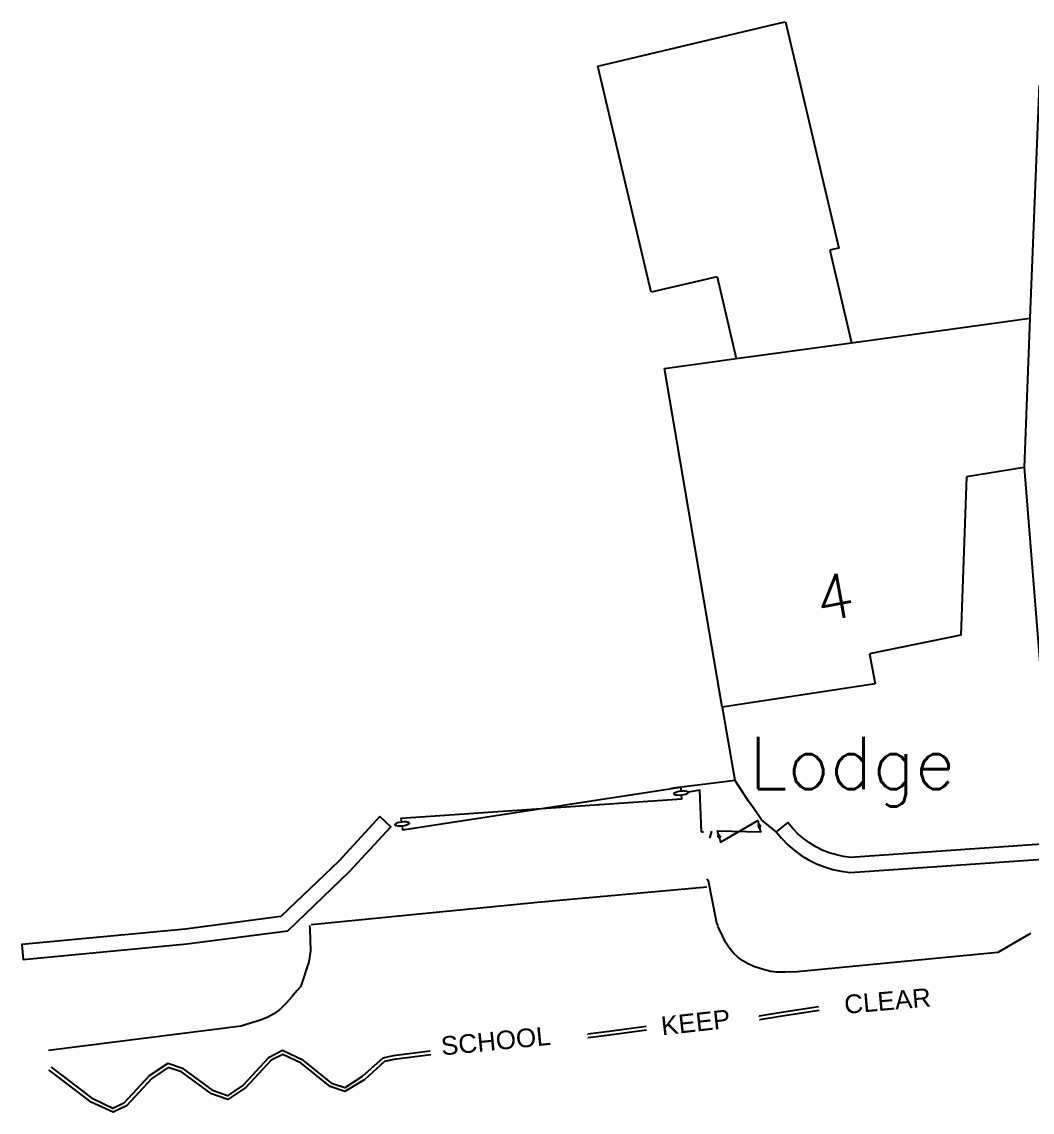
# Model space of a CAD drawing. Extents: x 427500 to 429848, y 434500 to 436505.
# Drawn here: x 428790.57 to 428817.66, y 435492.36 to 435521.59 of the extents above; entities that cross this region are included whole.
import ezdxf

# ---------------------------------------------------------------- set-up
doc = ezdxf.new("R2010")
doc.units = 0
doc.layers.get('0').update_dxf_attribs({"color": 222})
doc.layers.add('LPTIP_Ex_Base', color=8, linetype='Continuous')
doc.styles.add('ARIAL', font='arial.ttf', dxfattribs={"width": 0.8})
doc.styles.add('MtXpl_Romans', font='romans__.ttf')

# ---------------------------------------------------------------- blocks, each defined once
blk = doc.blocks.new('FENCE_UP')
at = {"color": 0, "linetype": 'ByBlock', "flags": 128}
blk.add_lwpolyline([(0, 0.5), (0, -0.5)], dxfattribs=at)
blk = doc.blocks.new('GATE')
at = {"color": 0, "linetype": 'ByBlock', "flags": 128}
for points in [[(-0.475952, 0.024048), (-0.475952, 0.078156), (0.475952, -0.078156), (0.475952, -0.024048)], [(-0.475952, -0.024048), (-0.475952, -0.078156), (0.475952, 0.078156), (0.475952, 0.024048)], [(-0.450902, 0), (-0.451904, 0.007014), (-0.455912, 0.014028), (-0.460922, 0.019038), (-0.467936, 0.023046), (-0.475952, 0.024048), (-0.482966, 0.023046), (-0.48998, 0.019038), (-0.49499, 0.014028), (-0.498998, 0.007014), (-0.5, 0), (-0.498998, -0.007014), (-0.49499, -0.014028), (-0.48998, -0.019038), (-0.482966, -0.023046), (-0.475952, -0.024048), (-0.467936, -0.023046), (-0.460922, -0.019038), (-0.455912, -0.014028), (-0.451904, -0.007014)], [(-0.450902, 0), (-0.451904, -0.007014)], [(0.5, 0), (0.498998, 0.007014), (0.49499, 0.014028), (0.48998, 0.019038), (0.482966, 0.023046), (0.475952, 0.024048), (0.467936, 0.023046), (0.460922, 0.019038), (0.455912, 0.014028), (0.451904, 0.007014), (0.450902, 0), (0.451904, -0.007014), (0.455912, -0.014028), (0.460922, -0.019038), (0.467936, -0.023046), (0.475952, -0.024048), (0.482966, -0.023046), (0.48998, -0.019038), (0.49499, -0.014028), (0.498998, -0.007014)], [(0.5, 0), (0.498998, -0.007014)]]:
    blk.add_lwpolyline(points, dxfattribs=at)

msp = doc.modelspace()

# ---------------------------------------------------------------- linework, layer by layer
at = {"layer": 'LPTIP_Ex_Base', "color": 251, "true_color": 0x636466}
for p, q in [((428806.011, 435520.409), (428810.911, 435521.564)), ((428810.911, 435521.564), (428811.045, 435521.595)), ((428811.045, 435521.595), (428812.475, 435515.53)), ((428807.442, 435514.344), (428806.011, 435520.409)), ((428817.85, 435519.9), (428817.6, 435513.65)), ((428812.341, 435515.499), (428812.231, 435515.473)), ((428812.475, 435515.53), (428812.341, 435515.499)), ((428812.231, 435515.473), (428812.815, 435512.992)), ((428809.21, 435514.761), (428807.442, 435514.344)), ((428809.21, 435514.761), (428809.728, 435512.566)), ((428812.815, 435512.992), (428816.57, 435513.51)), ((428816.57, 435513.51), (428817.6, 435513.65)), ((428817.6, 435513.65), (428817.45, 435509.65)), ((428809.728, 435512.566), (428812.815, 435512.992)), ((428807.8, 435512.3), (428809.728, 435512.566)), ((428809.35, 435503.22), (428807.8, 435512.3)), ((428817.45, 435509.65), (428815.9, 435509.4)), ((428817.45, 435509.65), (428818.217, 435500.051)), ((428815.9, 435509.4), (428815.75, 435505.15)), ((428815.75, 435505.15), (428813.3, 435504.65)), ((428813.3, 435504.65), (428813.45, 435503.85)), ((428813.45, 435503.85), (428809.35, 435503.22)), ((428809.35, 435503.22), (428809.684, 435501.261)), ((428807.971, 435501.051), (428809.339, 435501.219)), ((428809.339, 435501.219), (428809.684, 435501.261)), ((428810.05, 435500.7), (428809.684, 435501.261)), ((428810.2, 435500.5), (428810.05, 435500.7)), ((428810.4, 435500.2), (428810.2, 435500.5)), ((428810.798, 435499.878), (428810.4, 435500.2))]:
    msp.add_line(p, q, dxfattribs=at)
at = {"layer": 'LPTIP_Ex_Base', "color": 251, "true_color": 0x636466, "flags": 128}
for points in [[(428808.852, 435499.858), (428808.791, 435499.876), (428808.75, 435500.996), (428808.439, 435500.938)], [(428817.922, 435499.544), (428812.793, 435499.194), (428812.606, 435499.217), (428812.411, 435499.257), (428812.221, 435499.314), (428812.034, 435499.388), (428811.912, 435499.446), (428811.86, 435499.474), (428811.688, 435499.579), (428811.527, 435499.696), (428811.377, 435499.827), (428811.239, 435499.97), (428811.108, 435500.13), (428810.798, 435499.878), (428810.94, 435499.704), (428811.102, 435499.536), (428811.277, 435499.383), (428811.465, 435499.246), (428811.662, 435499.126), (428811.731, 435499.089), (428811.874, 435499.021), (428812.09, 435498.936), (428812.313, 435498.869), (428812.541, 435498.822), (428812.783, 435498.792), (428817.95, 435499.145)], [(428809.236, 435499.747), (428809.236, 435499.747)], [(428808.935, 435498.615), (428808.972, 435498.576), (428809.2, 435497.437), (428809.229, 435497.355)], [(428808.933, 435498.397), (428804.394, 435497.985), (428798.33, 435497.387)], [(428798.031, 435495.713), (428798.055, 435495.744), (428798.27, 435496.397), (428798.32, 435496.684), (428798.299, 435497.279), (428798.291, 435497.371)], [(428817.617, 435497.151), (428816.737, 435496.642), (428811.361, 435496.128), (428811.04, 435496.117), (428810.817, 435496.119), (428810.655, 435496.136), (428810.516, 435496.166), (428810.364, 435496.21), (428810.198, 435496.266), (428810.043, 435496.336), (428809.9, 435496.419), (428809.769, 435496.515), (428809.65, 435496.622), (428809.541, 435496.758), (428809.442, 435496.923), (428809.356, 435497.091), (428809.286, 435497.239), (428809.234, 435497.342)], [(428798.031, 435495.713), (428797.941, 435495.611), (428797.815, 435495.464), (428797.666, 435495.297), (428797.505, 435495.136), (428797.344, 435495.007), (428797.166, 435494.911), (428796.965, 435494.829), (428796.763, 435494.762), (428796.585, 435494.709), (428796.453, 435494.668), (428791.288, 435494.015)], [(428811.929, 435495.183), (428810.941, 435495.031), (428810.341, 435494.938), (428810.341, 435494.938)], [(428811.945, 435495.084), (428810.956, 435494.932), (428810.356, 435494.84), (428810.356, 435494.84)], [(428807.31, 435494.656), (428806.318, 435494.528), (428805.744, 435494.454), (428805.744, 435494.454)], [(428807.323, 435494.557), (428806.331, 435494.429), (428805.757, 435494.355), (428805.757, 435494.355)], [(428801.535, 435493.897), (428800.542, 435493.773), (428800.291, 435493.718), (428799.768, 435493.242), (428799.231, 435492.912), (428798.841, 435493.048), (428798.059, 435493.672), (428797.565, 435493.912), (428797.254, 435493.753), (428796.576, 435493.019), (428796.095, 435492.704), (428795.653, 435492.855), (428794.847, 435493.447), (428794.496, 435493.564), (428794.058, 435493.263), (428793.374, 435492.534), (428793.018, 435492.361), (428792.428, 435492.633), (428791.633, 435493.239), (428791.305, 435493.489), (428791.305, 435493.489)], [(428801.522, 435493.996), (428800.53, 435493.872), (428800.248, 435493.808), (428799.698, 435493.314), (428799.226, 435493.012), (428798.903, 435493.126), (428798.122, 435493.75), (428797.558, 435494.012), (428797.181, 435493.821), (428796.502, 435493.087), (428796.085, 435492.803), (428795.712, 435492.936), (428794.906, 435493.528), (428794.487, 435493.664), (428793.985, 435493.332), (428793.301, 435492.602), (428793.01, 435492.461), (428792.489, 435492.712), (428791.693, 435493.319), (428791.366, 435493.568), (428791.366, 435493.568)]]:
    msp.add_lwpolyline(points, dxfattribs=at)
msp.add_lwpolyline([(428800.171, 435500.285), (428799.068, 435499.095), (428797.518, 435497.608), (428794.947, 435497.27), (428790.568, 435496.854), (428790.606, 435496.456), (428794.992, 435496.873), (428797.7, 435497.228), (428799.354, 435498.814), (428800.465, 435500.013)], close=True, dxfattribs=at)

# ---------------------------------------------------------------- block references
at = {"layer": 'LPTIP_Ex_Base', "color": 251, "true_color": 0x636466}
for name, p, xscale, yscale, zscale, rotation in [('GATE', (428804.505, 435500.504), 7.916, 2, 7.916, 6.295924999999998), ('GATE', (428809.803, 435499.892), 1.171046, 2, 1.171046, 14.290212), ('FENCE_UP', (428809.044, 435499.803), 0.2, 0.2, 0.2, 163.856536)]:
    msp.add_blockref(name, p, dxfattribs=dict(at, xscale=xscale, yscale=yscale, zscale=zscale, rotation=rotation))

# ---------------------------------------------------------------- texts
for s, height, rotation, style, p in [('4', 1.2, 10.7, 'MtXpl_Romans', (428811.967, 435505.49)), ('CLEAR', 0.5, 4.9117, 'ARIAL', (428812.643, 435494.997)), ('KEEP', 0.5, 6.2772, 'ARIAL', (428807.738, 435494.421)), ('SCHOOL', 0.5, 5.5803, 'ARIAL', (428801.834, 435493.883))]:
    msp.add_text(s, height=height, rotation=rotation, dxfattribs=dict(at, style=style)).set_placement(p)
at = {"layer": 'LPTIP_Ex_Base', "color": 251, "true_color": 0x636466, "style": 'MtXpl_Romans'}
msp.add_text('Lodge', height=1.4, dxfattribs=at).set_placement((428810.076, 435501.025))

doc.saveas('drawing.dxf')
